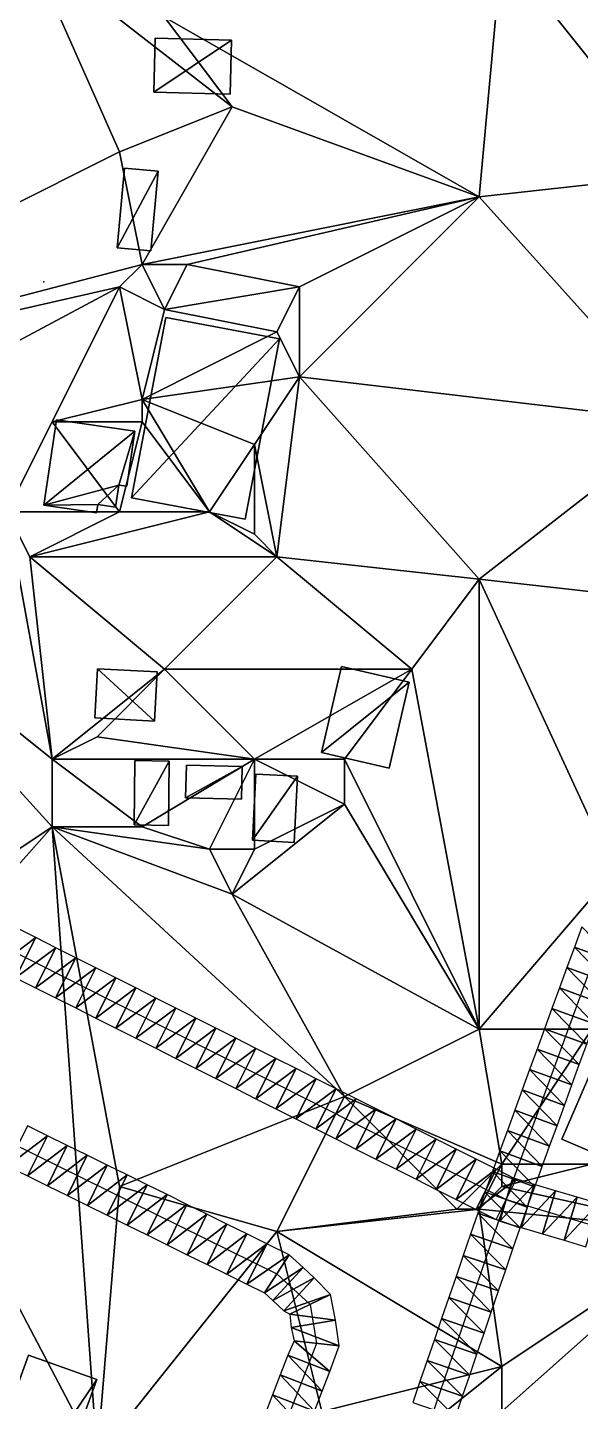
# Model space of a CAD drawing. Header units: metres. Extents: x -1103 to 901, y -902 to 905.
# Drawn here: x 755.8 to 805, y 76.9 to 199.1 of the extents above; entities that cross this region are included whole.
import ezdxf

# ---------------------------------------------------------------- set-up
doc = ezdxf.new("R2010")
doc.units = ezdxf.units.M
for name, color, linetype in [('OSM_BUILDING_FOOTPRINTS', 7, 'CONTINUOUS'), ('OSM_BUILDING_ROOFS', 1, 'CONTINUOUS'), ('OSM_BUILDING_WALLS', 8, 'CONTINUOUS'), ('OSM_ROAD_AXES', 2, 'CONTINUOUS'), ('OSM_ROAD_SURFACE', 9, 'CONTINUOUS'), ('OSM_TERRAIN', 3, 'CONTINUOUS'), ('OSM_TREES', 3, 'CONTINUOUS')]:
    doc.layers.add(name, color=color, linetype=linetype)

msp = doc.modelspace()

# ---------------------------------------------------------------- linework, layer by layer
at = {"layer": 'OSM_BUILDING_FOOTPRINTS'}
for points in [[(767.17, 198.12, 12.62), (773.94, 197.95, 12.62), (773.82, 193.15, 12.62), (767.05, 193.32, 12.62), (767.17, 198.12, 12.62)], [(764.42, 186.56, 11.88), (767.42, 186.28, 11.88), (766.78, 179.22, 11.88), (763.78, 179.48, 11.88), (764.42, 186.56, 11.88)], [(768.1, 173.28, 9.62), (778.21, 171.39, 9.62), (775.18, 155.36, 9.62), (765.06, 157.25, 9.62), (768.1, 173.28, 9.62)], [(758.37, 164.18, 9.43), (765.35, 163.16, 9.43), (764.63, 158.27, 9.43), (763.94, 158.37, 9.43), (763.64, 156.41, 9.43), (762.05, 156.66, 9.43), (761.93, 155.91, 9.43), (757.24, 156.6, 9.43), (758.37, 164.18, 9.43)], [(761.79, 137.69, 7.34), (762.03, 142.05, 7.34), (767.35, 141.76, 7.34), (767.11, 137.39, 7.34), (761.79, 137.69, 7.34)], [(783.75, 142.24, 7.83), (789.76, 140.84, 7.83), (787.97, 133.21, 7.83), (781.96, 134.59, 7.83), (783.75, 142.24, 7.83)], [(765.35, 133.88, 6.8), (768.4, 133.84, 6.8), (768.35, 128.11, 6.8), (765.29, 128.15, 6.8), (765.35, 133.88, 6.8)], [(769.95, 133.48, 7.02), (774.91, 133.35, 7.02), (774.83, 130.44, 7.02), (769.87, 130.57, 7.02), (769.95, 133.48, 7.02)], [(776.12, 132.67, 7.1), (779.84, 132.49, 7.1), (779.54, 126.6, 7.1), (775.82, 126.79, 7.1), (776.12, 132.67, 7.1)], [(803.34, 100.21, 5.66), (809.62, 114.75, 5.66), (813.25, 113.2, 5.66), (811.66, 109.54, 5.66), (813.72, 108.66, 5.66), (809.02, 97.79, 5.66), (803.34, 100.21, 5.66)], [(755.9, 81, 5.72), (761.97, 78.83, 5.72), (753.29, 54.87, 5.72), (747.21, 57.05, 5.72), (755.9, 81, 5.72)]]:
    msp.add_polyline3d(points, close=True, dxfattribs=at)
at = {"layer": 'OSM_BUILDING_ROOFS'}
for points in [[(773.94, 197.95, 22.62), (767.17, 198.12, 22.62), (767.05, 193.32, 22.62)], [(773.94, 197.95, 22.62), (767.05, 193.32, 22.62), (773.82, 193.15, 22.62)], [(767.42, 186.28, 21.88), (764.42, 186.56, 21.88), (763.78, 179.48, 21.88)], [(767.42, 186.28, 21.88), (763.78, 179.48, 21.88), (766.78, 179.22, 21.88)], [(778.21, 171.39, 19.62), (768.1, 173.28, 19.62), (765.06, 157.25, 19.62)], [(778.21, 171.39, 19.62), (765.06, 157.25, 19.62), (775.18, 155.36, 19.62)], [(765.35, 163.16, 19.43), (758.37, 164.18, 19.43), (757.24, 156.6, 19.43)], [(763.94, 158.37, 19.43), (765.35, 163.16, 19.43), (757.24, 156.6, 19.43)], [(763.94, 158.37, 19.43), (764.63, 158.27, 19.43), (765.35, 163.16, 19.43)], [(763.94, 158.37, 19.43), (757.24, 156.6, 19.43), (762.05, 156.66, 19.43)], [(762.05, 156.66, 19.43), (763.64, 156.41, 19.43), (763.94, 158.37, 19.43)], [(757.24, 156.6, 19.43), (761.93, 155.91, 19.43), (762.05, 156.66, 19.43)], [(762.03, 142.05, 17.34), (761.79, 137.69, 17.34), (767.11, 137.39, 17.34)], [(762.03, 142.05, 17.34), (767.11, 137.39, 17.34), (767.35, 141.76, 17.34)], [(789.76, 140.84, 17.83), (783.75, 142.24, 17.83), (781.96, 134.59, 17.83)], [(789.76, 140.84, 17.83), (781.96, 134.59, 17.83), (787.97, 133.21, 17.83)], [(768.4, 133.84, 16.8), (765.35, 133.88, 16.8), (765.29, 128.15, 16.8)], [(768.4, 133.84, 16.8), (765.29, 128.15, 16.8), (768.35, 128.11, 16.8)], [(774.91, 133.35, 17.02), (769.95, 133.48, 17.02), (769.87, 130.57, 17.02)], [(774.91, 133.35, 17.02), (769.87, 130.57, 17.02), (774.83, 130.44, 17.02)], [(779.84, 132.49, 17.1), (776.12, 132.67, 17.1), (775.82, 126.79, 17.1)], [(779.84, 132.49, 17.1), (775.82, 126.79, 17.1), (779.54, 126.6, 17.1)], [(809.62, 114.75, 15.66), (803.34, 100.21, 15.66), (809.02, 97.79, 15.66)], [(761.97, 78.83, 15.72), (755.9, 81, 15.72), (747.21, 57.05, 15.72)], [(761.97, 78.83, 15.72), (747.21, 57.05, 15.72), (753.29, 54.87, 15.72)]]:
    msp.add_3dface(points, dxfattribs=at)
at = {"layer": 'OSM_BUILDING_WALLS'}
for points in [[(767.17, 198.12, 12.62), (767.05, 193.32, 12.62), (767.05, 193.32, 22.62)], [(767.17, 198.12, 12.62), (767.05, 193.32, 22.62), (767.17, 198.12, 22.62)], [(773.94, 197.95, 12.62), (767.17, 198.12, 12.62), (767.17, 198.12, 22.62)], [(773.94, 197.95, 12.62), (767.17, 198.12, 22.62), (773.94, 197.95, 22.62)], [(773.82, 193.15, 12.62), (773.94, 197.95, 12.62), (773.94, 197.95, 22.62)], [(773.82, 193.15, 12.62), (773.94, 197.95, 22.62), (773.82, 193.15, 22.62)], [(767.05, 193.32, 12.62), (773.82, 193.15, 12.62), (773.82, 193.15, 22.62)], [(767.05, 193.32, 12.62), (773.82, 193.15, 22.62), (767.05, 193.32, 22.62)], [(764.42, 186.56, 11.88), (763.78, 179.48, 11.88), (763.78, 179.48, 21.88)], [(764.42, 186.56, 11.88), (763.78, 179.48, 21.88), (764.42, 186.56, 21.88)], [(767.42, 186.28, 11.88), (764.42, 186.56, 11.88), (764.42, 186.56, 21.88)], [(767.42, 186.28, 11.88), (764.42, 186.56, 21.88), (767.42, 186.28, 21.88)], [(766.78, 179.22, 11.88), (767.42, 186.28, 11.88), (767.42, 186.28, 21.88)], [(766.78, 179.22, 11.88), (767.42, 186.28, 21.88), (766.78, 179.22, 21.88)], [(763.78, 179.48, 11.88), (766.78, 179.22, 11.88), (766.78, 179.22, 21.88)], [(763.78, 179.48, 11.88), (766.78, 179.22, 21.88), (763.78, 179.48, 21.88)], [(768.1, 173.28, 9.62), (765.06, 157.25, 9.62), (765.06, 157.25, 19.62)], [(768.1, 173.28, 9.62), (765.06, 157.25, 19.62), (768.1, 173.28, 19.62)], [(778.21, 171.39, 9.62), (768.1, 173.28, 9.62), (768.1, 173.28, 19.62)], [(778.21, 171.39, 9.62), (768.1, 173.28, 19.62), (778.21, 171.39, 19.62)], [(775.18, 155.36, 9.62), (778.21, 171.39, 9.62), (778.21, 171.39, 19.62)], [(775.18, 155.36, 9.62), (778.21, 171.39, 19.62), (775.18, 155.36, 19.62)], [(758.37, 164.18, 9.43), (757.24, 156.6, 9.43), (757.24, 156.6, 19.43)], [(758.37, 164.18, 9.43), (757.24, 156.6, 19.43), (758.37, 164.18, 19.43)], [(765.35, 163.16, 9.43), (758.37, 164.18, 9.43), (758.37, 164.18, 19.43)], [(765.35, 163.16, 9.43), (758.37, 164.18, 19.43), (765.35, 163.16, 19.43)], [(764.63, 158.27, 9.43), (765.35, 163.16, 9.43), (765.35, 163.16, 19.43)], [(764.63, 158.27, 9.43), (765.35, 163.16, 19.43), (764.63, 158.27, 19.43)], [(763.64, 156.41, 9.43), (763.94, 158.37, 9.43), (763.94, 158.37, 19.43)], [(763.64, 156.41, 9.43), (763.94, 158.37, 19.43), (763.64, 156.41, 19.43)], [(763.94, 158.37, 9.43), (764.63, 158.27, 9.43), (764.63, 158.27, 19.43)], [(763.94, 158.37, 9.43), (764.63, 158.27, 19.43), (763.94, 158.37, 19.43)], [(757.24, 156.6, 9.43), (761.93, 155.91, 9.43), (761.93, 155.91, 19.43)], [(757.24, 156.6, 9.43), (761.93, 155.91, 19.43), (757.24, 156.6, 19.43)], [(761.93, 155.91, 9.43), (762.05, 156.66, 9.43), (762.05, 156.66, 19.43)], [(761.93, 155.91, 9.43), (762.05, 156.66, 19.43), (761.93, 155.91, 19.43)], [(762.05, 156.66, 9.43), (763.64, 156.41, 9.43), (763.64, 156.41, 19.43)], [(762.05, 156.66, 9.43), (763.64, 156.41, 19.43), (762.05, 156.66, 19.43)], [(765.06, 157.25, 9.62), (775.18, 155.36, 9.62), (775.18, 155.36, 19.62)], [(765.06, 157.25, 9.62), (775.18, 155.36, 19.62), (765.06, 157.25, 19.62)], [(762.03, 142.05, 7.34), (761.79, 137.69, 7.34), (761.79, 137.69, 17.34)], [(762.03, 142.05, 7.34), (761.79, 137.69, 17.34), (762.03, 142.05, 17.34)], [(767.35, 141.76, 7.34), (762.03, 142.05, 7.34), (762.03, 142.05, 17.34)], [(767.35, 141.76, 7.34), (762.03, 142.05, 17.34), (767.35, 141.76, 17.34)], [(767.11, 137.39, 7.34), (767.35, 141.76, 7.34), (767.35, 141.76, 17.34)], [(767.11, 137.39, 7.34), (767.35, 141.76, 17.34), (767.11, 137.39, 17.34)], [(783.75, 142.24, 7.83), (781.96, 134.59, 7.83), (781.96, 134.59, 17.83)], [(783.75, 142.24, 7.83), (781.96, 134.59, 17.83), (783.75, 142.24, 17.83)], [(789.76, 140.84, 7.83), (783.75, 142.24, 7.83), (783.75, 142.24, 17.83)], [(789.76, 140.84, 7.83), (783.75, 142.24, 17.83), (789.76, 140.84, 17.83)], [(787.97, 133.21, 7.83), (789.76, 140.84, 7.83), (789.76, 140.84, 17.83)], [(787.97, 133.21, 7.83), (789.76, 140.84, 17.83), (787.97, 133.21, 17.83)], [(761.79, 137.69, 7.34), (767.11, 137.39, 7.34), (767.11, 137.39, 17.34)], [(761.79, 137.69, 7.34), (767.11, 137.39, 17.34), (761.79, 137.69, 17.34)], [(781.96, 134.59, 7.83), (787.97, 133.21, 7.83), (787.97, 133.21, 17.83)], [(781.96, 134.59, 7.83), (787.97, 133.21, 17.83), (781.96, 134.59, 17.83)], [(765.35, 133.88, 6.8), (765.29, 128.15, 6.8), (765.29, 128.15, 16.8)], [(765.35, 133.88, 6.8), (765.29, 128.15, 16.8), (765.35, 133.88, 16.8)], [(768.4, 133.84, 6.8), (765.35, 133.88, 6.8), (765.35, 133.88, 16.8)], [(768.4, 133.84, 6.8), (765.35, 133.88, 16.8), (768.4, 133.84, 16.8)], [(768.35, 128.11, 6.8), (768.4, 133.84, 6.8), (768.4, 133.84, 16.8)], [(768.35, 128.11, 6.8), (768.4, 133.84, 16.8), (768.35, 128.11, 16.8)], [(769.95, 133.48, 7.02), (769.87, 130.57, 7.02), (769.87, 130.57, 17.02)], [(769.95, 133.48, 7.02), (769.87, 130.57, 17.02), (769.95, 133.48, 17.02)], [(774.91, 133.35, 7.02), (769.95, 133.48, 7.02), (769.95, 133.48, 17.02)], [(774.91, 133.35, 7.02), (769.95, 133.48, 17.02), (774.91, 133.35, 17.02)], [(774.83, 130.44, 7.02), (774.91, 133.35, 7.02), (774.91, 133.35, 17.02)], [(774.83, 130.44, 7.02), (774.91, 133.35, 17.02), (774.83, 130.44, 17.02)], [(776.12, 132.67, 7.1), (775.82, 126.79, 7.1), (775.82, 126.79, 17.1)], [(776.12, 132.67, 7.1), (775.82, 126.79, 17.1), (776.12, 132.67, 17.1)], [(779.84, 132.49, 7.1), (776.12, 132.67, 7.1), (776.12, 132.67, 17.1)], [(779.84, 132.49, 7.1), (776.12, 132.67, 17.1), (779.84, 132.49, 17.1)], [(779.54, 126.6, 7.1), (779.84, 132.49, 7.1), (779.84, 132.49, 17.1)], [(779.54, 126.6, 7.1), (779.84, 132.49, 17.1), (779.54, 126.6, 17.1)], [(769.87, 130.57, 7.02), (774.83, 130.44, 7.02), (774.83, 130.44, 17.02)], [(769.87, 130.57, 7.02), (774.83, 130.44, 17.02), (769.87, 130.57, 17.02)], [(765.29, 128.15, 6.8), (768.35, 128.11, 6.8), (768.35, 128.11, 16.8)], [(765.29, 128.15, 6.8), (768.35, 128.11, 16.8), (765.29, 128.15, 16.8)], [(775.82, 126.79, 7.1), (779.54, 126.6, 7.1), (779.54, 126.6, 17.1)], [(775.82, 126.79, 7.1), (779.54, 126.6, 17.1), (775.82, 126.79, 17.1)], [(809.62, 114.75, 5.66), (803.34, 100.21, 5.66), (803.34, 100.21, 15.66)], [(809.62, 114.75, 5.66), (803.34, 100.21, 15.66), (809.62, 114.75, 15.66)], [(803.34, 100.21, 5.66), (809.02, 97.79, 5.66), (809.02, 97.79, 15.66)], [(803.34, 100.21, 5.66), (809.02, 97.79, 15.66), (803.34, 100.21, 15.66)], [(755.9, 81, 5.72), (747.21, 57.05, 5.72), (747.21, 57.05, 15.72)], [(755.9, 81, 5.72), (747.21, 57.05, 15.72), (755.9, 81, 15.72)], [(761.97, 78.83, 5.72), (755.9, 81, 5.72), (755.9, 81, 15.72)], [(761.97, 78.83, 5.72), (755.9, 81, 15.72), (761.97, 78.83, 15.72)], [(753.29, 54.87, 5.72), (761.97, 78.83, 5.72), (761.97, 78.83, 15.72)], [(753.29, 54.87, 5.72), (761.97, 78.83, 15.72), (753.29, 54.87, 15.72)]]:
    msp.add_3dface(points, dxfattribs=at)
at = {"layer": 'OSM_ROAD_AXES'}
for points in [[(488.74, 252.4, 13.59), (657.68, 165.63, 13.11), (798.39, 94.85, 7.22)], [(798.39, 94.85, 7.22), (810.31, 127.47, 9.3)], [(728.29, 112.71, 9.4), (777.98, 88.25, 7.16), (780.95, 85.51, 7.04), (781.53, 82.05, 7), (774.65, 64.36, 7.03), (773.42, 59.54, 7.03), (773.85, 56.15, 7.01), (776.54, 52.41, 6.95), (782.35, 48.05, 6.8)], [(656.78, -77.47, 5.98), (670.06, -73.39, 5.6), (679.59, -70.07, 5.2), (705.25, -56.94, 4.72), (733.76, -35.65, 4.82), (748.03, -20.48, 5.08), (749.82, -17.73, 5.13), (761.5, 0.19, 5.33), (782.35, 48.05, 6.8), (798.39, 94.85, 7.22)], [(798.39, 94.85, 7.22), (853.86, 78.33, 5.51)]]:
    msp.add_polyline3d(points, dxfattribs=at)
at = {"layer": 'OSM_ROAD_SURFACE'}
for points in [[(752.96, 115.46, 8.18), (756.54, 118.14, 8.18), (754.76, 119.03, 8.2)], [(808.21, 115.91, 8.79), (805.12, 119.09, 9.06), (804.46, 117.28, 9.01)], [(752.96, 115.46, 8.18), (754.74, 114.56, 8.17), (756.54, 118.14, 8.18)], [(754.74, 114.56, 8.17), (758.32, 117.24, 8.17), (756.54, 118.14, 8.18)], [(754.74, 114.56, 8.17), (756.52, 113.67, 8.16), (758.32, 117.24, 8.17)], [(756.52, 113.67, 8.16), (760.1, 116.34, 8.12), (758.32, 117.24, 8.17)], [(756.52, 113.67, 8.16), (758.3, 112.77, 8.14), (760.1, 116.34, 8.12)], [(758.3, 112.77, 8.14), (761.88, 115.45, 8.1), (760.1, 116.34, 8.12)], [(807.55, 114.1, 8.75), (804.46, 117.28, 9.01), (803.79, 115.47, 8.97)], [(807.55, 114.1, 8.75), (808.21, 115.91, 8.79), (804.46, 117.28, 9.01)], [(758.3, 112.77, 8.14), (760.09, 111.88, 8.1), (761.88, 115.45, 8.1)], [(760.09, 111.88, 8.1), (763.66, 114.55, 8.09), (761.88, 115.45, 8.1)], [(806.89, 112.28, 8.71), (803.79, 115.47, 8.97), (803.13, 113.66, 8.92)], [(806.89, 112.28, 8.71), (807.55, 114.1, 8.75), (803.79, 115.47, 8.97)], [(760.09, 111.88, 8.1), (761.87, 110.98, 8.06), (763.66, 114.55, 8.09)], [(761.87, 110.98, 8.06), (765.45, 113.66, 8.07), (763.66, 114.55, 8.09)], [(761.87, 110.98, 8.06), (763.65, 110.08, 8.04), (765.45, 113.66, 8.07)], [(763.65, 110.08, 8.04), (767.23, 112.76, 8.06), (765.45, 113.66, 8.07)], [(806.23, 110.47, 8.68), (803.13, 113.66, 8.92), (802.47, 111.84, 8.88)], [(806.23, 110.47, 8.68), (806.89, 112.28, 8.71), (803.13, 113.66, 8.92)], [(763.65, 110.08, 8.04), (765.43, 109.19, 8.03), (767.23, 112.76, 8.06)], [(765.43, 109.19, 8.03), (769.01, 111.86, 8.05), (767.23, 112.76, 8.06)], [(765.43, 109.19, 8.03), (767.21, 108.29, 8.02), (769.01, 111.86, 8.05)], [(767.21, 108.29, 8.02), (770.79, 110.97, 8.03), (769.01, 111.86, 8.05)], [(805.56, 108.66, 8.59), (802.47, 111.84, 8.88), (801.81, 110.03, 8.83)], [(805.56, 108.66, 8.59), (806.23, 110.47, 8.68), (802.47, 111.84, 8.88)], [(767.21, 108.29, 8.02), (768.99, 107.39, 8), (770.79, 110.97, 8.03)], [(768.99, 107.39, 8), (772.57, 110.07, 8.02), (770.79, 110.97, 8.03)], [(768.99, 107.39, 8), (770.77, 106.5, 7.99), (772.57, 110.07, 8.02)], [(770.77, 106.5, 7.99), (774.35, 109.18, 8), (772.57, 110.07, 8.02)], [(804.9, 106.85, 8.48), (801.81, 110.03, 8.83), (801.14, 108.22, 8.7)], [(804.9, 106.85, 8.48), (805.56, 108.66, 8.59), (801.81, 110.03, 8.83)], [(770.77, 106.5, 7.99), (772.55, 105.6, 7.97), (774.35, 109.18, 8)], [(772.55, 105.6, 7.97), (776.13, 108.28, 7.99), (774.35, 109.18, 8)], [(772.55, 105.6, 7.97), (774.34, 104.71, 7.96), (776.13, 108.28, 7.99)], [(774.34, 104.71, 7.96), (777.91, 107.39, 7.98), (776.13, 108.28, 7.99)], [(804.24, 105.03, 8.38), (801.14, 108.22, 8.7), (800.48, 106.41, 8.56)], [(804.24, 105.03, 8.38), (804.9, 106.85, 8.48), (801.14, 108.22, 8.7)], [(774.34, 104.71, 7.96), (776.12, 103.81, 7.95), (777.91, 107.39, 7.98)], [(776.12, 103.81, 7.95), (779.7, 106.49, 7.96), (777.91, 107.39, 7.98)], [(776.12, 103.81, 7.95), (777.9, 102.92, 7.93), (779.7, 106.49, 7.96)], [(777.9, 102.92, 7.93), (781.48, 105.59, 7.95), (779.7, 106.49, 7.96)], [(803.58, 103.22, 8.28), (800.48, 106.41, 8.56), (799.82, 104.59, 8.43)], [(803.58, 103.22, 8.28), (804.24, 105.03, 8.38), (800.48, 106.41, 8.56)], [(777.9, 102.92, 7.93), (779.68, 102.02, 7.9), (781.48, 105.59, 7.95)], [(779.68, 102.02, 7.9), (783.26, 104.7, 7.93), (781.48, 105.59, 7.95)], [(779.68, 102.02, 7.9), (781.46, 101.12, 7.79), (783.26, 104.7, 7.93)], [(781.46, 101.12, 7.79), (785.04, 103.8, 7.95), (783.26, 104.7, 7.93)], [(802.92, 101.41, 8.17), (799.82, 104.59, 8.43), (799.16, 102.78, 8.29)], [(802.92, 101.41, 8.17), (803.58, 103.22, 8.28), (799.82, 104.59, 8.43)], [(781.46, 101.12, 7.79), (783.24, 100.23, 7.73), (785.04, 103.8, 7.95)], [(783.24, 100.23, 7.73), (786.82, 102.91, 7.93), (785.04, 103.8, 7.95)], [(783.24, 100.23, 7.73), (785.02, 99.33, 7.73), (786.82, 102.91, 7.93)], [(785.02, 99.33, 7.73), (788.6, 102.01, 7.92), (786.82, 102.91, 7.93)], [(802.25, 99.6, 8.06), (799.16, 102.78, 8.29), (798.5, 100.97, 8.16)], [(802.25, 99.6, 8.06), (802.92, 101.41, 8.17), (799.16, 102.78, 8.29)], [(785.02, 99.33, 7.73), (786.8, 98.44, 7.73), (788.6, 102.01, 7.92)], [(786.8, 98.44, 7.73), (790.38, 101.11, 7.92), (788.6, 102.01, 7.92)], [(754.03, 97.81, 8.07), (757.57, 100.52, 8.07), (755.79, 101.4, 8.09)], [(754.03, 97.81, 8.07), (755.8, 96.94, 8.06), (757.57, 100.52, 8.07)], [(755.8, 96.94, 8.06), (759.34, 99.65, 8.06), (757.57, 100.52, 8.07)], [(786.8, 98.44, 7.73), (788.59, 97.54, 7.73), (790.38, 101.11, 7.92)], [(788.59, 97.54, 7.73), (792.16, 100.22, 7.91), (790.38, 101.11, 7.92)], [(788.59, 97.54, 7.73), (790.37, 96.64, 7.73), (792.16, 100.22, 7.91)], [(790.37, 96.64, 7.73), (793.95, 99.32, 7.9), (792.16, 100.22, 7.91)], [(801.59, 97.79, 7.91), (798.5, 100.97, 8.16), (797.84, 99.16, 8.03)], [(801.59, 97.79, 7.91), (802.25, 99.6, 8.06), (798.5, 100.97, 8.16)], [(755.8, 96.94, 8.06), (757.58, 96.06, 8.05), (759.34, 99.65, 8.06)], [(757.58, 96.06, 8.05), (761.12, 98.78, 8.02), (759.34, 99.65, 8.06)], [(790.37, 96.64, 7.73), (792.15, 95.75, 7.73), (793.95, 99.32, 7.9)], [(792.15, 95.75, 7.73), (795.73, 98.43, 7.9), (793.95, 99.32, 7.9)], [(800.93, 95.97, 7.41), (797.84, 99.16, 8.03), (797.17, 97.35, 7.88)], [(800.93, 95.97, 7.41), (801.59, 97.79, 7.91), (797.84, 99.16, 8.03)], [(757.58, 96.06, 8.05), (759.35, 95.19, 8.04), (761.12, 98.78, 8.02)], [(759.35, 95.19, 8.04), (762.89, 97.9, 7.95), (761.12, 98.78, 8.02)], [(759.35, 95.19, 8.04), (761.13, 94.31, 8), (762.89, 97.9, 7.95)], [(761.13, 94.31, 8), (764.67, 97.03, 7.92), (762.89, 97.9, 7.95)], [(792.15, 95.75, 7.73), (793.93, 94.85, 7.72), (795.73, 98.43, 7.9)], [(793.93, 94.85, 7.72), (797.51, 97.53, 7.89), (795.73, 98.43, 7.9)], [(761.13, 94.31, 8), (762.9, 93.44, 7.94), (764.67, 97.03, 7.92)], [(762.9, 93.44, 7.94), (766.44, 96.16, 7.85), (764.67, 97.03, 7.92)], [(793.93, 94.85, 7.72), (795.71, 93.96, 7.26), (797.51, 97.53, 7.89)], [(795.71, 93.96, 7.26), (799.29, 96.63, 7.53), (797.51, 97.53, 7.89)], [(795.71, 93.96, 7.26), (797.49, 93.06, 7.2), (799.29, 96.63, 7.53)], [(800.27, 94.16, 7.23), (797.17, 97.35, 7.88), (796.51, 95.53, 7.57)], [(800.27, 94.16, 7.23), (800.93, 95.97, 7.41), (797.17, 97.35, 7.88)], [(797.82, 92.93, 7.19), (800.87, 96.19, 7.46), (798.96, 96.76, 7.56)], [(762.9, 93.44, 7.94), (764.68, 92.57, 7.86), (766.44, 96.16, 7.85)], [(764.68, 92.57, 7.86), (768.22, 95.28, 7.74), (766.44, 96.16, 7.85)], [(799.64, 92.33, 7.15), (796.5, 95.5, 7.56), (795.86, 93.62, 7.24)], [(799.64, 92.33, 7.15), (800.28, 94.2, 7.23), (796.5, 95.5, 7.56)], [(797.82, 92.93, 7.19), (799.73, 92.36, 7.15), (800.87, 96.19, 7.46)], [(799.73, 92.36, 7.15), (802.78, 95.62, 7.39), (800.87, 96.19, 7.46)], [(799.73, 92.36, 7.15), (801.64, 91.79, 7.11), (802.78, 95.62, 7.39)], [(801.64, 91.79, 7.11), (804.7, 95.06, 7.33), (802.78, 95.62, 7.39)], [(764.68, 92.57, 7.86), (766.45, 91.69, 7.77), (768.22, 95.28, 7.74)], [(766.45, 91.69, 7.77), (769.99, 94.41, 7.62), (768.22, 95.28, 7.74)], [(766.45, 91.69, 7.77), (768.23, 90.82, 7.68), (769.99, 94.41, 7.62)], [(768.23, 90.82, 7.68), (771.77, 93.53, 7.53), (769.99, 94.41, 7.62)], [(801.64, 91.79, 7.11), (803.56, 91.22, 7.07), (804.7, 95.06, 7.33)], [(803.56, 91.22, 7.07), (806.61, 94.49, 7.26), (804.7, 95.06, 7.33)], [(803.56, 91.22, 7.07), (805.47, 90.65, 7.02), (806.61, 94.49, 7.26)], [(768.23, 90.82, 7.68), (770, 89.94, 7.59), (771.77, 93.53, 7.53)], [(770, 89.94, 7.59), (773.54, 92.66, 7.44), (771.77, 93.53, 7.53)], [(799, 90.45, 7.06), (795.86, 93.62, 7.24), (795.21, 91.75, 7.15)], [(799, 90.45, 7.06), (799.64, 92.33, 7.15), (795.86, 93.62, 7.24)], [(770, 89.94, 7.59), (771.78, 89.07, 7.51), (773.54, 92.66, 7.44)], [(771.78, 89.07, 7.51), (775.32, 91.79, 7.35), (773.54, 92.66, 7.44)], [(771.78, 89.07, 7.51), (773.55, 88.2, 7.42), (775.32, 91.79, 7.35)], [(773.55, 88.2, 7.42), (777.09, 90.91, 7.26), (775.32, 91.79, 7.35)], [(798.36, 88.58, 6.97), (795.21, 91.75, 7.15), (794.57, 89.88, 7.06)], [(798.36, 88.58, 6.97), (799, 90.45, 7.06), (795.21, 91.75, 7.15)], [(773.55, 88.2, 7.42), (775.33, 87.32, 7.33), (777.09, 90.91, 7.26)], [(775.33, 87.32, 7.33), (779.07, 89.92, 7.18), (777.09, 90.91, 7.26)], [(775.33, 87.32, 7.33), (776.9, 86.56, 7.26), (779.07, 89.92, 7.18)], [(776.9, 86.56, 7.26), (780.33, 88.81, 7.13), (779.07, 89.92, 7.18)], [(797.72, 86.71, 6.88), (794.57, 89.88, 7.06), (793.93, 88.01, 6.96)], [(797.72, 86.71, 6.88), (798.36, 88.58, 6.97), (794.57, 89.88, 7.06)], [(776.9, 86.56, 7.26), (777.62, 85.86, 7.22), (780.33, 88.81, 7.13)], [(777.62, 85.86, 7.22), (781.32, 87.89, 7.1), (780.33, 88.81, 7.13)], [(797.07, 84.84, 6.79), (793.93, 88.01, 6.96), (793.29, 86.14, 6.87)], [(797.07, 84.84, 6.79), (797.72, 86.71, 6.88), (793.93, 88.01, 6.96)], [(777.62, 85.86, 7.22), (778.6, 84.95, 7.17), (781.32, 87.89, 7.1)], [(778.6, 84.95, 7.17), (782.75, 86.39, 7.04), (781.32, 87.89, 7.1)], [(778.6, 84.95, 7.17), (779.15, 84.64, 7.15), (782.75, 86.39, 7.04)], [(779.15, 84.64, 7.15), (783.21, 84.12, 7.01), (782.75, 86.39, 7.04)], [(796.43, 82.97, 6.7), (793.29, 86.14, 6.87), (792.65, 84.26, 6.78)], [(796.43, 82.97, 6.7), (797.07, 84.84, 6.79), (793.29, 86.14, 6.87)], [(779.15, 84.64, 7.15), (779.27, 83.45, 7.14), (783.21, 84.12, 7.01)], [(779.27, 83.45, 7.14), (783.52, 81.83, 6.99), (783.21, 84.12, 7.01)], [(779.27, 83.45, 7.14), (779.54, 82.28, 7.12), (783.52, 81.83, 6.99)], [(795.79, 81.09, 6.62), (792.65, 84.26, 6.78), (792.01, 82.39, 6.74)], [(795.79, 81.09, 6.62), (796.43, 82.97, 6.7), (792.65, 84.26, 6.78)], [(779.54, 82.28, 7.12), (778.98, 81.01, 7.14), (782.71, 79.56, 6.99)], [(779.54, 82.28, 7.12), (782.71, 79.56, 6.99), (783.52, 81.83, 6.99)], [(795.15, 79.22, 6.62), (792.01, 82.39, 6.74), (791.37, 80.52, 6.75)], [(795.15, 79.22, 6.62), (795.79, 81.09, 6.62), (792.01, 82.39, 6.74)], [(778.98, 81.01, 7.14), (778.29, 79.24, 7.17), (782.02, 77.79, 7)], [(778.98, 81.01, 7.14), (782.02, 77.79, 7), (782.71, 79.56, 6.99)], [(794.51, 77.35, 6.53), (791.37, 80.52, 6.75), (790.72, 78.65, 6.75)], [(794.51, 77.35, 6.53), (795.15, 79.22, 6.62), (791.37, 80.52, 6.75)], [(778.29, 79.24, 7.17), (777.6, 77.47, 7.19), (781.33, 76.02, 7.02)], [(778.29, 79.24, 7.17), (781.33, 76.02, 7.02), (782.02, 77.79, 7)], [(793.87, 75.48, 6.41), (790.72, 78.65, 6.75), (790.08, 76.78, 6.69)], [(793.87, 75.48, 6.41), (794.51, 77.35, 6.53), (790.72, 78.65, 6.75)], [(777.6, 77.47, 7.19), (776.91, 75.7, 7.22), (780.64, 74.25, 7.01)], [(777.6, 77.47, 7.19), (780.64, 74.25, 7.01), (781.33, 76.02, 7.02)]]:
    msp.add_3dface(points, dxfattribs=at)
at = {"layer": 'OSM_TERRAIN'}
for points in [[(798, 206, 14.97), (814, 186, 13.11), (800, 226, 14.87)], [(800, 226, 14.87), (814, 186, 13.11), (828, 210, 11.84)], [(720, 166, 11.13), (764, 188, 14.08), (756, 206, 15.04)], [(720, 166, 11.13), (756, 206, 15.04), (740, 204, 14.17)], [(764, 188, 14.08), (774, 192, 14.59), (756, 206, 15.04)], [(774, 192, 14.59), (768, 200, 14.75), (756, 206, 15.04)], [(768, 200, 14.75), (796, 184, 13.94), (798, 206, 14.97)], [(796, 184, 13.94), (814, 186, 13.11), (798, 206, 14.97)], [(796, 184, 13.94), (768, 200, 14.75), (774, 192, 14.59)], [(766, 178, 13.8), (774, 192, 14.59), (764, 188, 14.08)], [(766, 178, 13.8), (796, 184, 13.94), (774, 192, 14.59)], [(766, 178, 13.8), (764, 188, 14.08), (720, 166, 11.13)], [(814, 164, 11.87), (814, 186, 13.11), (796, 184, 13.94)], [(770, 178, 13.46), (796, 184, 13.94), (766, 178, 13.8)], [(780, 176, 13.15), (796, 184, 13.94), (770, 178, 13.46)], [(780, 176, 13.15), (780, 168, 12.22), (796, 184, 13.94)], [(814, 164, 11.87), (796, 184, 13.94), (780, 168, 12.22)], [(720, 166, 11.13), (764, 176, 13.27), (766, 178, 13.8)], [(764, 176, 13.27), (768, 174, 12.25), (766, 178, 13.8)], [(768, 174, 12.25), (770, 178, 13.46), (766, 178, 13.8)], [(768, 174, 12.25), (780, 176, 13.15), (770, 178, 13.46)], [(734, 160, 11.32), (764, 176, 13.27), (720, 166, 11.13)], [(754, 156, 11.12), (764, 176, 13.27), (734, 160, 11.32)], [(754, 156, 11.12), (758, 164, 11.54), (764, 176, 13.27)], [(758, 164, 11.54), (766, 166, 11.94), (764, 176, 13.27)], [(766, 166, 11.94), (768, 174, 12.25), (764, 176, 13.27)], [(778, 172, 12.19), (780, 176, 13.15), (768, 174, 12.25)], [(780, 168, 12.22), (780, 176, 13.15), (778, 172, 12.19)], [(766, 166, 11.94), (778, 172, 12.19), (768, 174, 12.25)], [(780, 168, 12.22), (778, 172, 12.19), (766, 166, 11.94)], [(766, 166, 11.94), (776, 162, 12.1), (780, 168, 12.22)], [(776, 162, 12.1), (778, 152, 10.65), (780, 168, 12.22)], [(778, 152, 10.65), (796, 150, 11.13), (780, 168, 12.22)], [(796, 150, 11.13), (814, 164, 11.87), (780, 168, 12.22)], [(758, 164, 11.54), (766, 164, 11.66), (766, 166, 11.94)], [(766, 164, 11.66), (772, 156, 12.1), (766, 166, 11.94)], [(772, 156, 12.1), (776, 162, 12.1), (766, 166, 11.94)], [(754, 156, 11.12), (764, 156, 11.53), (758, 164, 11.54)], [(764, 156, 11.53), (766, 164, 11.66), (758, 164, 11.54)], [(764, 156, 11.53), (772, 156, 12.1), (766, 164, 11.66)], [(796, 150, 11.13), (814, 148, 10.14), (814, 164, 11.87)], [(776, 154, 11.59), (776, 162, 12.1), (772, 156, 12.1)], [(776, 154, 11.59), (778, 152, 10.65), (776, 162, 12.1)], [(758, 134, 8.76), (754, 156, 11.12), (738, 150, 10.46)], [(758, 134, 8.76), (756, 152, 10.61), (754, 156, 11.12)], [(756, 152, 10.61), (764, 156, 11.53), (754, 156, 11.12)], [(778, 152, 10.65), (772, 156, 12.1), (756, 152, 10.61)], [(756, 152, 10.61), (772, 156, 12.1), (764, 156, 11.53)], [(778, 152, 10.65), (776, 154, 11.59), (772, 156, 12.1)], [(758, 134, 8.76), (768, 142, 9.44), (756, 152, 10.61)], [(768, 142, 9.44), (778, 152, 10.65), (756, 152, 10.61)], [(768, 142, 9.44), (790, 142, 10.19), (778, 152, 10.65)], [(790, 142, 10.19), (796, 150, 11.13), (778, 152, 10.65)], [(746, 120, 8.46), (758, 128, 8.19), (738, 150, 10.46)], [(758, 128, 8.19), (758, 134, 8.76), (738, 150, 10.46)], [(796, 110, 9), (796, 150, 11.13), (790, 142, 10.19)], [(796, 110, 9), (808, 124, 9.09), (796, 150, 11.13)], [(808, 124, 9.09), (814, 148, 10.14), (796, 150, 11.13)], [(762, 136, 9.23), (768, 142, 9.44), (758, 134, 8.76)], [(762, 136, 9.23), (776, 134, 9.11), (768, 142, 9.44)], [(768, 142, 9.44), (776, 134, 9.11), (790, 142, 10.19)], [(784, 134, 10.08), (790, 142, 10.19), (776, 134, 9.11)], [(796, 110, 9), (790, 142, 10.19), (784, 134, 10.08)], [(762, 136, 9.23), (758, 134, 8.76), (776, 134, 9.11)], [(758, 128, 8.19), (766, 128, 8.85), (758, 134, 8.76)], [(766, 128, 8.85), (776, 134, 9.11), (758, 134, 8.76)], [(772, 126, 8.68), (776, 134, 9.11), (766, 128, 8.85)], [(772, 126, 8.68), (776, 126, 9.15), (776, 134, 9.11)], [(776, 126, 9.15), (784, 130, 9.46), (776, 134, 9.11)], [(784, 130, 9.46), (784, 134, 10.08), (776, 134, 9.11)], [(796, 110, 9), (784, 134, 10.08), (784, 130, 9.46)], [(774, 122, 8.57), (796, 110, 9), (784, 130, 9.46)], [(774, 122, 8.57), (784, 130, 9.46), (776, 126, 9.15)], [(742, 110, 8.14), (762, 72, 7.84), (758, 128, 8.19)], [(758, 128, 8.19), (746, 120, 8.46), (742, 110, 8.14)], [(762, 72, 7.84), (764, 96, 7.86), (758, 128, 8.19)], [(764, 96, 7.86), (784, 104, 7.88), (758, 128, 8.19)], [(758, 128, 8.19), (784, 104, 7.88), (774, 122, 8.57)], [(774, 122, 8.57), (772, 126, 8.68), (758, 128, 8.19)], [(758, 128, 8.19), (772, 126, 8.68), (766, 128, 8.85)], [(772, 126, 8.68), (774, 122, 8.57), (776, 126, 9.15)], [(806, 110, 8.62), (808, 124, 9.09), (796, 110, 9)], [(774, 122, 8.57), (784, 104, 7.88), (796, 110, 9)], [(732, 62, 7.99), (762, 72, 7.84), (742, 110, 8.14)], [(798, 98, 7.87), (796, 110, 9), (784, 104, 7.88)], [(798, 98, 7.87), (806, 110, 8.62), (796, 110, 9)], [(798, 98, 7.87), (806, 98, 7.98), (806, 110, 8.62)], [(778, 92, 7.18), (784, 104, 7.88), (764, 96, 7.86)], [(778, 92, 7.18), (794, 94, 7.64), (784, 104, 7.88)], [(784, 104, 7.88), (794, 94, 7.64), (798, 98, 7.87)], [(794, 94, 7.64), (796, 94, 7.21), (798, 98, 7.87)], [(796, 94, 7.21), (798, 96, 7.27), (798, 98, 7.87)], [(816, 92, 6.96), (806, 98, 7.98), (798, 96, 7.27)], [(798, 96, 7.27), (806, 98, 7.98), (798, 98, 7.87)], [(762, 72, 7.84), (778, 92, 7.18), (764, 96, 7.86)], [(796, 94, 7.21), (816, 92, 6.96), (798, 96, 7.27)], [(798, 80, 6.5), (796, 94, 7.21), (778, 92, 7.18)], [(778, 92, 7.18), (796, 94, 7.21), (794, 94, 7.64)], [(798, 80, 6.5), (816, 92, 6.96), (796, 94, 7.21)], [(762, 72, 7.84), (782, 76, 6.94), (778, 92, 7.18)], [(782, 76, 6.94), (798, 80, 6.5), (778, 92, 7.18)], [(798, 76, 6.12), (816, 64, 5.93), (816, 92, 6.96)], [(798, 80, 6.5), (798, 76, 6.12), (816, 92, 6.96)], [(788, 72, 6.44), (798, 80, 6.5), (782, 76, 6.94)], [(788, 72, 6.44), (798, 76, 6.12), (798, 80, 6.5)]]:
    msp.add_3dface(points, dxfattribs=at)
at = {"layer": 'OSM_TREES'}
msp.add_point((757.26, 176.45, 13.32), dxfattribs=at)

doc.saveas('drawing.dxf')
